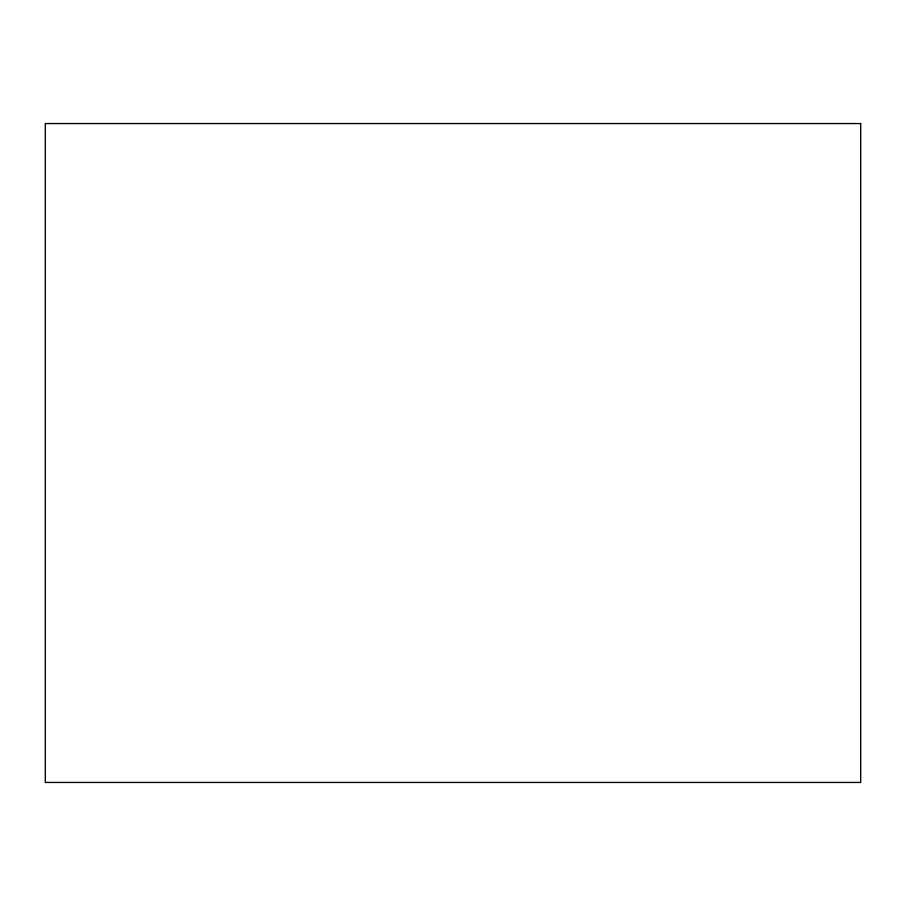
<?xml version="1.0" encoding="UTF-8"?>
<svg xmlns="http://www.w3.org/2000/svg" width="906" height="906" viewBox="0 0 906 906"><rect width="100%" height="100%" fill="white"/><g stroke="black" fill="none" stroke-linecap="round" stroke-linejoin="round"><path stroke-width="1.36" d="M860.7 123.556L45.3 123.556L45.3 782.444L860.7 782.444L860.7 123.556"/></g></svg>
